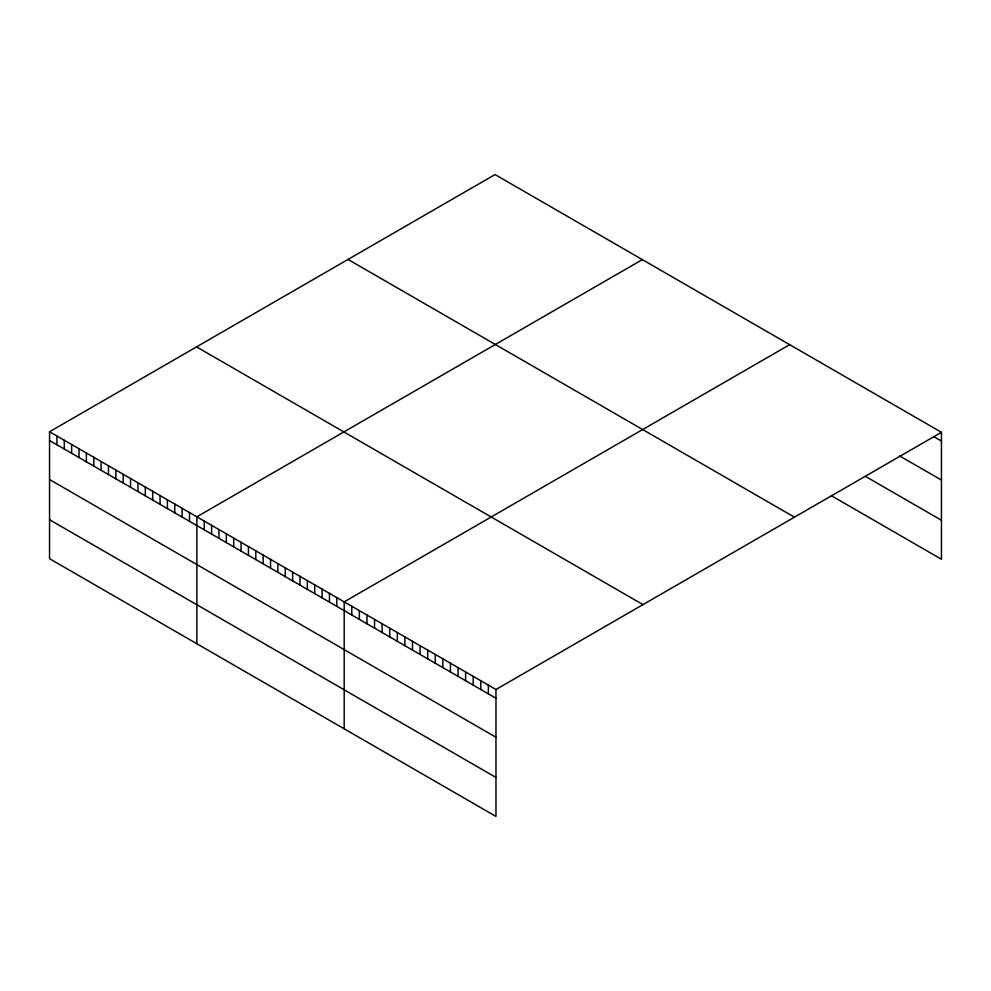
<?xml version="1.0" encoding="UTF-8"?>
<svg xmlns="http://www.w3.org/2000/svg" width="991" height="991" viewBox="0 0 991 991"><rect width="100%" height="100%" fill="white"/><g stroke="black" fill="none" stroke-linecap="round" stroke-linejoin="round"><path stroke-width="1.49" d="M49.55 431.754L495.971 689.501L495.971 816.435L49.55 558.701L49.55 431.754L495.029 174.565L941.45 432.299L941.45 559.246L831.412 495.711M642.341 259.617L196.875 516.807L196.875 643.754M789.666 344.67L344.187 601.859L344.187 728.806M495.971 689.501L941.45 432.299M933.856 436.684L941.45 441.069M899.704 455.971L941.45 480.065M865.564 476.436L941.45 520.25M348.014 259.431L794.448 517.178M196.552 346.887L642.986 604.621M49.55 440.524L495.971 698.259M49.55 479.52L495.971 737.254M49.55 519.705L495.971 777.44M488.377 685.115L488.377 693.873M480.796 680.73L480.796 689.501M473.202 676.345L473.202 685.115M465.609 671.972L465.609 680.73M458.028 667.587L458.028 676.357M450.434 663.202L450.434 671.972M442.853 658.829L442.853 667.587M435.26 654.444L435.26 663.202M427.666 650.059L427.666 658.829M420.085 645.674L420.085 654.444M412.491 641.301L412.491 650.059M404.898 636.916L404.898 645.686M397.317 632.531L397.317 641.301M389.723 628.158L389.723 636.916M382.13 623.773L382.13 632.531M374.548 619.387L374.548 628.158M366.955 615.002L366.955 623.773M359.361 610.629L359.361 619.387M351.78 606.244L351.78 615.015M336.816 597.61L336.816 606.381M329.458 593.361L329.458 602.119M322.087 589.1L322.087 597.87M314.729 584.851L314.729 593.621M307.359 580.602L307.359 589.36M299.988 576.353L299.988 585.111M292.63 572.092L292.63 580.862M285.259 567.843L285.259 576.601M277.889 563.594L277.889 572.352M270.531 559.333L270.531 568.103M263.16 555.084L263.16 563.854M255.802 550.835L255.802 559.593M248.431 546.574L248.431 555.344M241.061 542.325L241.061 551.095M233.703 538.076L233.703 546.834M226.332 533.815L226.332 542.585M218.961 529.566L218.961 538.336M211.603 525.317L211.603 534.075M204.233 521.068L204.233 529.826M189.504 512.558L189.504 521.328M182.133 508.309L182.133 517.067M174.775 504.047L174.775 512.818M167.405 499.798L167.405 508.569M160.034 495.55L160.034 504.308M152.676 491.288L152.676 500.059M145.305 487.039L145.305 495.81M137.947 482.79L137.947 491.548M130.577 478.542L130.577 487.299M123.206 474.28L123.206 483.051M115.848 470.031L115.848 478.789M108.477 465.782L108.477 474.54M101.107 461.521L101.107 470.291M93.749 457.272L93.749 466.043M86.378 453.023L86.378 461.781M79.02 448.762L79.02 457.532M71.649 444.513L71.649 453.283M64.279 440.264L64.279 449.022M56.921 436.003L56.921 444.773"/></g></svg>
